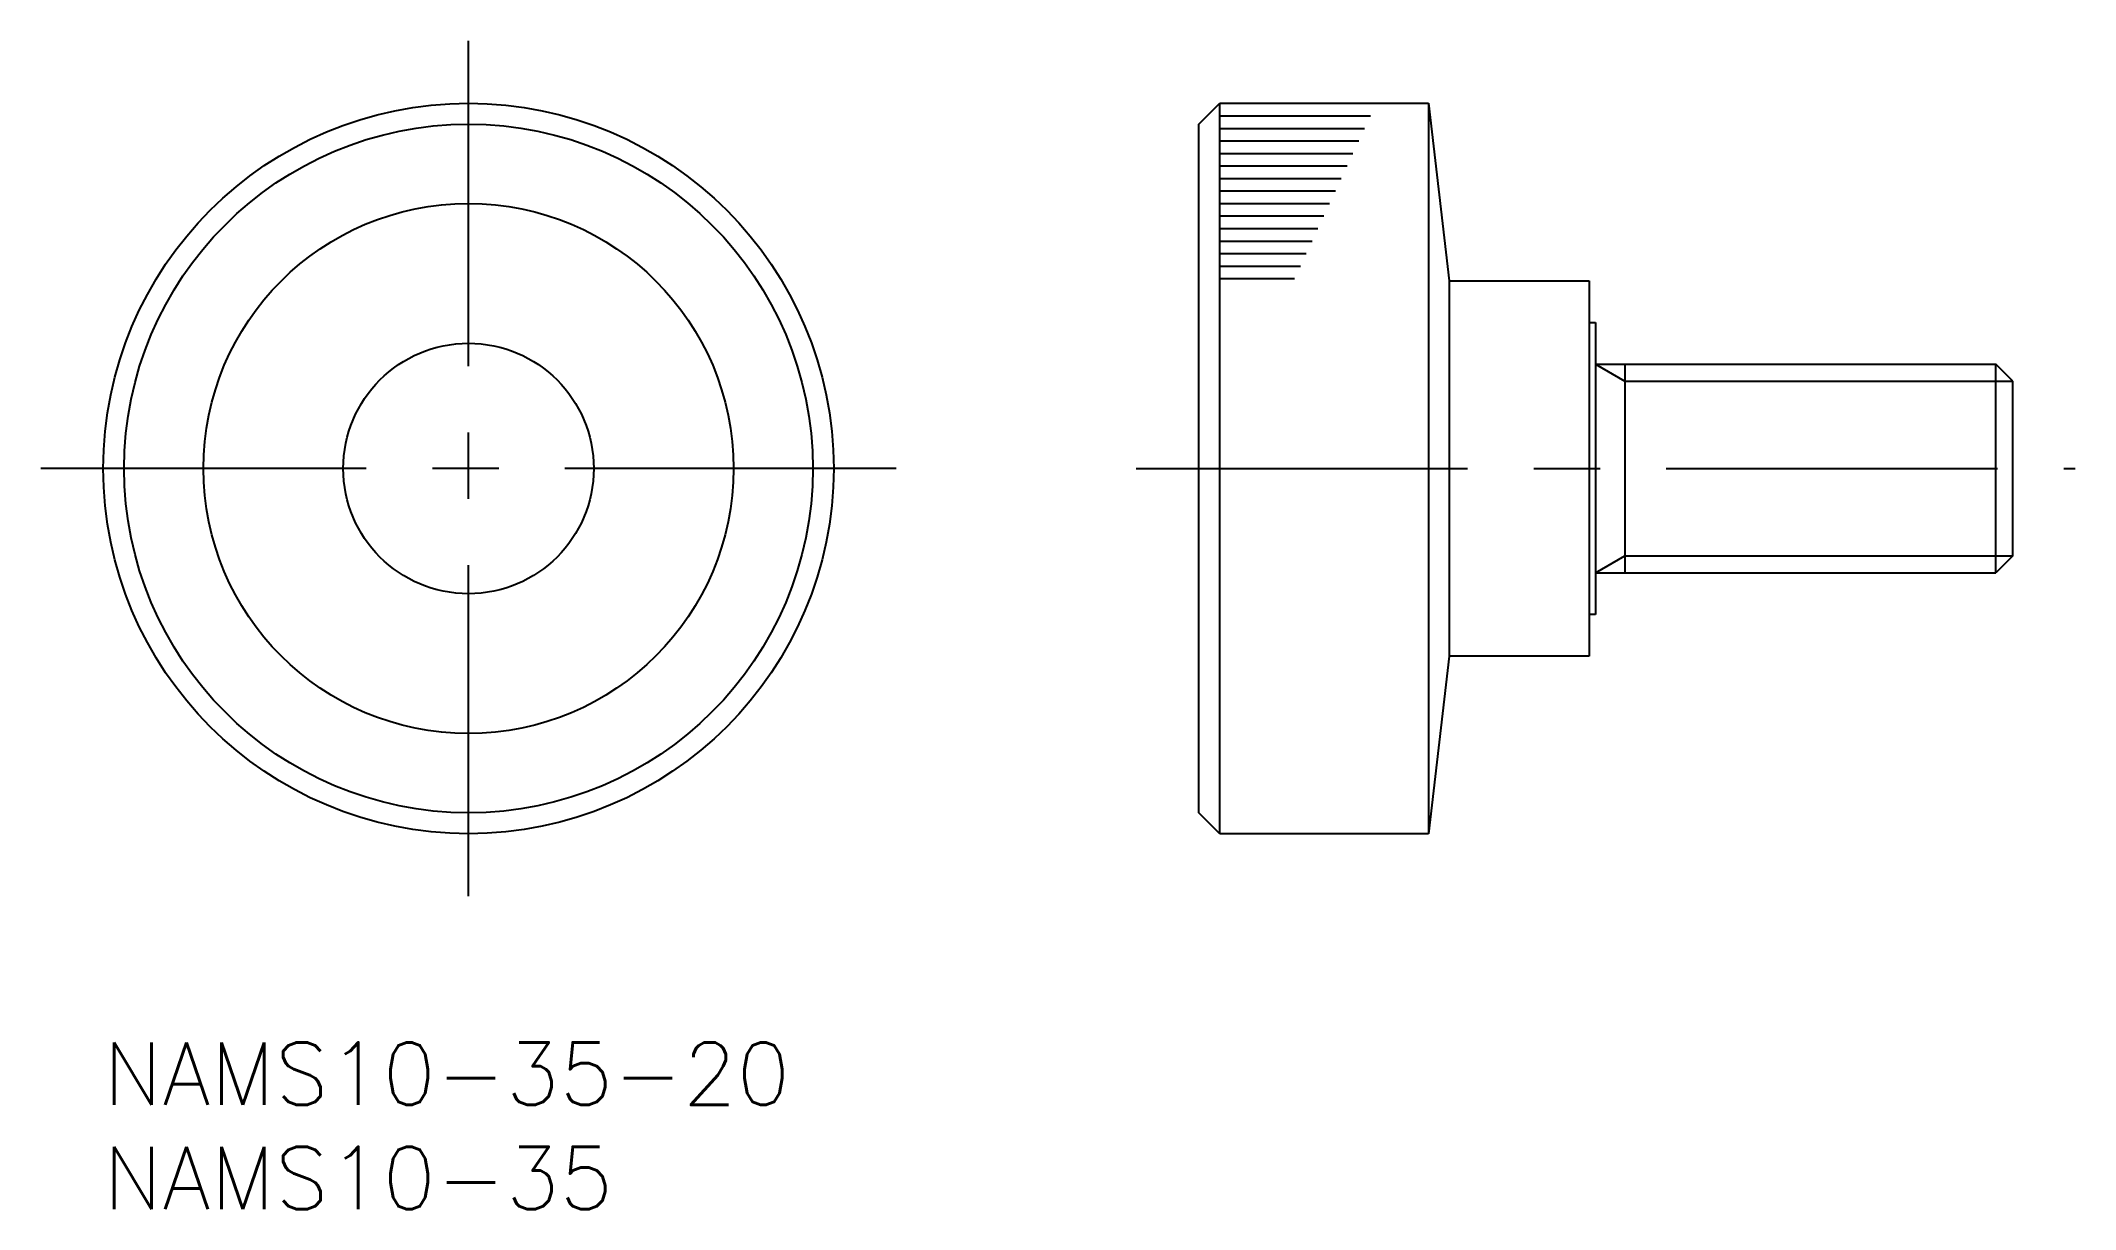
# Model space of a CAD drawing. Extents: x -3 to 94.5, y -8 to 48.
import ezdxf

# ---------------------------------------------------------------- set-up
doc = ezdxf.new("R2010")
doc.units = 0
doc.header["$LTSCALE"] = 0.5
doc.linetypes.add('CENTER', pattern=[50.8, 31.75, -6.35, 6.35, -6.35])
for name, color, linetype in [('MSM_CENTER', 1, 'CENTER'), ('MSM_CONTINUOUS', 7, 'CONTINUOUS'), ('MSM_NARROW', 5, 'CONTINUOUS'), ('MSM_PART_NUMBER', 7, 'CONTINUOUS')]:
    doc.layers.add(name, color=color, linetype=linetype)
doc.styles.get("Standard").update_dxf_attribs({"font": 'txt.shx', "height": 3, "bigfont": 'bigfont.shx'})

# ---------------------------------------------------------------- blocks, each defined once
blk = doc.blocks.new('*U11')
at = {"layer": 'MSM_PART_NUMBER'}
blk.add_text('NAMS10-35-20', height=3, dxfattribs=at).set_placement((0, -3))
blk = doc.blocks.new('*U12')
at = {"layer": 'MSM_PART_NUMBER'}
blk.add_text('NAMS10-35', height=3, dxfattribs=at).set_placement((0, -8))

msp = doc.modelspace()

# ---------------------------------------------------------------- linework, layer by layer
at = {"layer": 'MSM_CENTER'}
for p, q in [((17.5, 7), (17.5, 48)), ((38, 27.5), (-3, 27.5)), ((49.5, 27.5), (94.5, 27.5))]:
    msp.add_line(p, q, dxfattribs=at)
at = {"layer": 'MSM_CONTINUOUS'}
for p, q in [((52.5, 44), (53.5, 45)), ((53.5, 10), (53.5, 45)), ((53.5, 45), (63.5, 45)), ((63.5, 45), (63.5, 10)), ((63.5, 45), (64.5, 36.5)), ((52.5, 11), (52.5, 44)), ((64.5, 36.5), (71.2, 36.5)), ((64.5, 36.5), (64.5, 18.5)), ((71.2, 36.5), (71.2, 18.5)), ((71.2, 34.5), (71.5, 34.5)), ((71.5, 34.5), (71.5, 20.5)), ((71.5, 32.5), (90.688, 32.5)), ((72.906, 32.5), (72.906, 22.5)), ((90.688, 22.5), (90.688, 32.5)), ((91.5, 31.688), (90.688, 32.5)), ((91.5, 23.312), (91.5, 31.688)), ((71.5, 22.5), (90.688, 22.5)), ((91.5, 23.312), (90.688, 22.5)), ((71.5, 20.5), (71.2, 20.5)), ((64.5, 18.5), (63.5, 10)), ((71.2, 18.5), (64.5, 18.5)), ((53.5, 10), (52.5, 11)), ((63.5, 10), (53.5, 10))]:
    msp.add_line(p, q, dxfattribs=at)
for radius in [17.5, 16.5, 12.7, 6]:
    msp.add_circle((17.5, 27.5), radius, dxfattribs=at)
at = {"layer": 'MSM_NARROW'}
for p, q in [((53.5, 44.4), (60.72, 44.4)), ((53.5, 43.8), (60.44, 43.8)), ((53.5, 43.2), (60.161, 43.2)), ((53.5, 42.6), (59.881, 42.6)), ((53.5, 42), (59.601, 42)), ((53.5, 41.4), (59.321, 41.4)), ((53.5, 40.8), (59.042, 40.8)), ((53.5, 40.2), (58.762, 40.2)), ((53.5, 39.6), (58.482, 39.6)), ((53.5, 39), (58.202, 39)), ((53.5, 38.4), (57.922, 38.4)), ((53.5, 37.8), (57.643, 37.8)), ((53.5, 37.2), (57.363, 37.2)), ((53.5, 36.6), (57.083, 36.6)), ((71.5, 32.5), (72.906, 31.688)), ((72.906, 31.688), (91.5, 31.688)), ((71.5, 22.5), (72.906, 23.312)), ((72.906, 23.312), (91.5, 23.312))]:
    msp.add_line(p, q, dxfattribs=at)

# ---------------------------------------------------------------- block references
at = {"layer": 'MSM_CONTINUOUS'}
for name in ['*U11', '*U12']:
    msp.add_blockref(name, (0, 0), dxfattribs=at)

doc.saveas('drawing.dxf')
